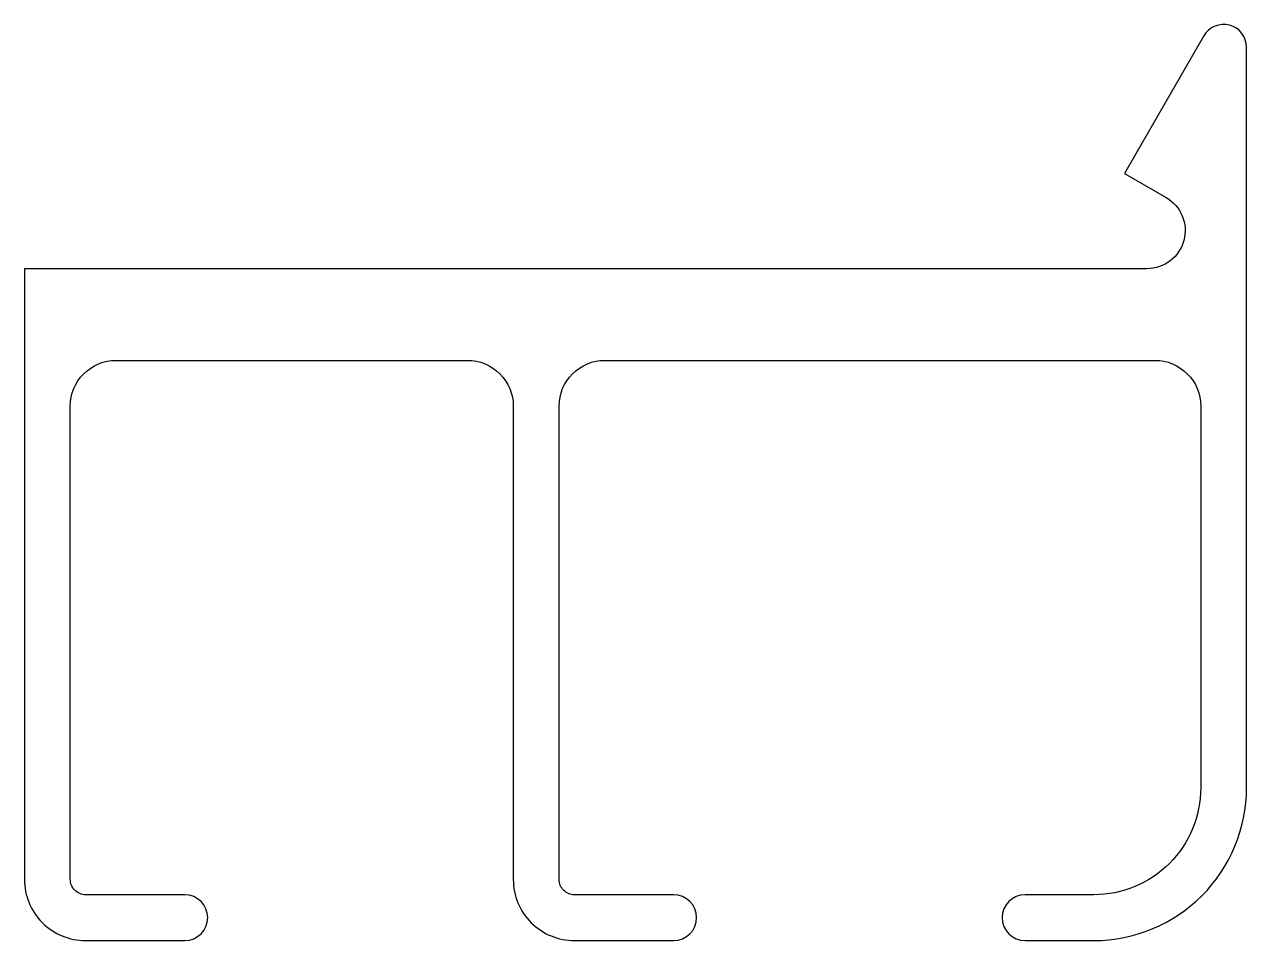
# Model space of a CAD drawing. Extents: x 151.1 to 191.1, y 217.9 to 247.9.
import ezdxf

# ---------------------------------------------------------------- set-up
doc = ezdxf.new("R2010")
doc.units = 0
doc.layers.get('0').update_dxf_attribs({"linetype": 'CONTINUOUS'})

msp = doc.modelspace()

# ---------------------------------------------------------------- linework, layer by layer
msp.add_lwpolyline([(172.395, 217.911, 1), (172.395, 219.411), (169.145, 219.411, -0.414214), (168.645, 219.911), (168.645, 235.411, -0.414214), (170.145, 236.911), (188.145, 236.911, -0.414214), (189.645, 235.411), (189.645, 222.911, -0.414214), (186.145, 219.411), (183.895, 219.411, 1), (183.895, 217.911), (186.145, 217.911, 0.414214), (191.145, 222.911), (191.145, 247.161, 0.767327), (189.745, 247.536), (187.145, 243.032), (188.51, 242.243, -0.767327), (187.885, 239.911), (151.145, 239.911), (151.145, 219.911, 0.414214), (153.145, 217.911), (156.395, 217.911, 1), (156.395, 219.411), (153.145, 219.411, -0.414214), (152.645, 219.911), (152.645, 235.411, -0.414214), (154.145, 236.911), (165.645, 236.911, -0.414214), (167.145, 235.411), (167.145, 219.911, 0.414214), (169.145, 217.911)], format="xyb", close=True)

doc.saveas('drawing.dxf')
